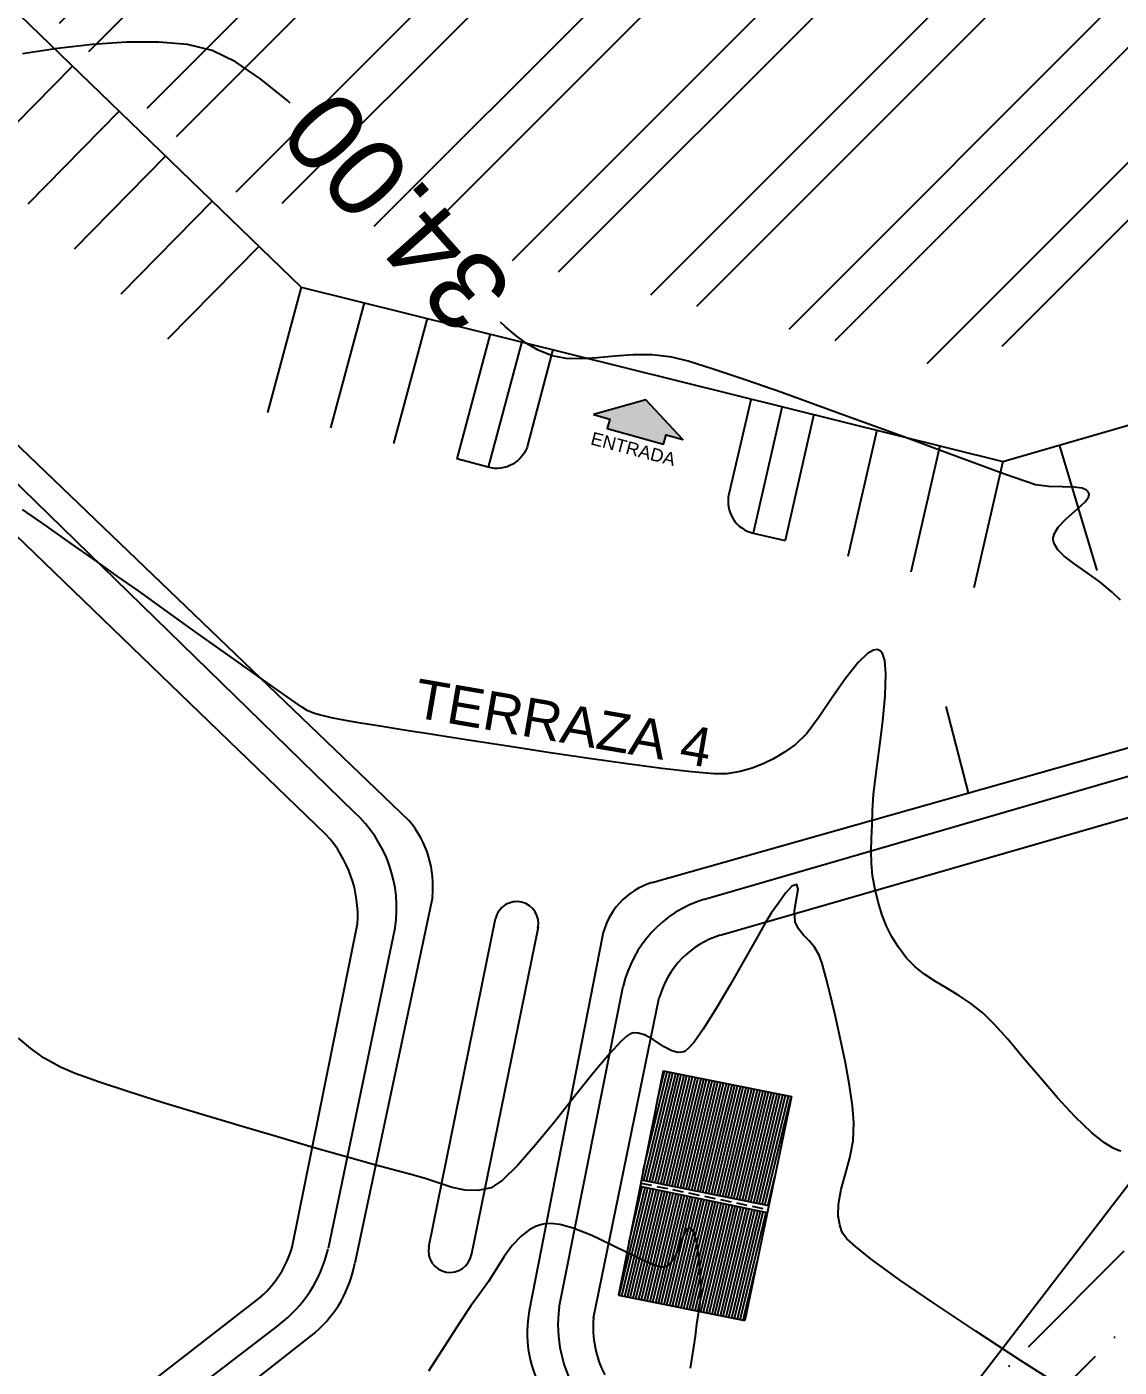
# Model space of a CAD drawing. Header units: millimetres. Extents: x 648844 to 649530, y 1246379 to 1246752.
# Drawn here: x 649150.7 to 649201.1, y 1246486.7 to 1246548.5 of the extents above; entities that cross this region are included whole.
import ezdxf

# ---------------------------------------------------------------- set-up
doc = ezdxf.new("R2010")
doc.units = ezdxf.units.MM
doc.header["$LTSCALE"] = 20
doc.header["$MEASUREMENT"] = 0
doc.linetypes.add('HIDDEN', pattern=[0.375, 0.25, -0.125])
doc.layers.get('0').update_dxf_attribs({"linetype": 'CONTINUOUS'})
for name, color, linetype in [('acera', 8, 'CONTINUOUS'), ('aceras', 3, 'CONTINUOUS'), ('ANDENES-TITO', 2, 'CONTINUOUS'), ('BOULEVARD', 3, 'CONTINUOUS'), ('CONT-MJR2', 9, 'CONTINUOUS'), ('CONT-MNR2', 9, 'CONTINUOUS'), ('POLGENERAL', 4, 'CONTINUOUS'), ('Q01 - CALLES', 127, 'CONTINUOUS'), ('quebrada', 5, 'CONTINUOUS')]:
    doc.layers.add(name, color=color, linetype=linetype)
doc.styles.add('B', font='arial.ttf', dxfattribs={"height": 0.0254})
doc.styles.add('MINIMO', font='arial.ttf', dxfattribs={"height": 3.6})
pattern_1 = [(76.398713952, (-200814.95852, 1757478.32874), (-0.128699390734, 0.031138717275), [])]

# ---------------------------------------------------------------- blocks, each defined once
blk = doc.blocks.new('*U3728')
at = {"layer": 'CONT-MNR2', "elevation": 34, "flags": 128}
for points in [[(646475.534, 1246797.11), (646475.419, 1246797.215), (646474.176, 1246798.223), (646473.001, 1246799.014), (646471.926, 1246799.532), (646470.795, 1246799.809), (646469.465, 1246799.93), (646467.988, 1246799.922), (646466.416, 1246799.811), (646464.799, 1246799.626), (646463.19, 1246799.391)], [(646513.806, 1246774.205), (646513.427, 1246774.581), (646512.864, 1246775.049), (646512.27, 1246775.47), (646511.702, 1246775.861), (646511.216, 1246776.234), (646510.923, 1246776.531), (646510.779, 1246776.757), (646510.726, 1246776.911), (646510.713, 1246776.99), (646510.713, 1246777.085), (646510.764, 1246777.278), (646510.944, 1246777.569), (646511.313, 1246777.954), (646511.837, 1246778.41), (646512.186, 1246778.74), (646512.34, 1246778.958), (646512.368, 1246779.086), (646512.355, 1246779.145), (646512.327, 1246779.198), (646512.241, 1246779.283), (646512.045, 1246779.366), (646511.684, 1246779.415), (646511.122, 1246779.426), (646510.502, 1246779.442), (646509.896, 1246779.529), (646509.405, 1246779.688), (646508.468, 1246780.022), (646507.17, 1246780.497), (646505.594, 1246781.077), (646503.826, 1246781.729), (646501.949, 1246782.418), (646500.047, 1246783.11), (646498.205, 1246783.771), (646496.507, 1246784.365), (646495.037, 1246784.86), (646493.879, 1246785.219), (646493.118, 1246785.409), (646492.214, 1246785.508), (646491.339, 1246785.507), (646490.499, 1246785.449), (646489.7, 1246785.375), (646488.948, 1246785.327), (646488.249, 1246785.346), (646487.608, 1246785.475), (646486.961, 1246785.734), (646486.414, 1246786.046), (646485.926, 1246786.407), (646485.457, 1246786.812), (646485.22, 1246787.025)]]:
    blk.add_lwpolyline(points, dxfattribs=at)
at = {"layer": 'CONT-MNR2', "color": 3, "insert": (646480.449, 1246792.131, 34), "char_height": 3.6, "attachment_point": 5, "rotation": 131.65073, "style": 'MINIMO'}
blk.add_mtext('{34.00}', dxfattribs=at)
blk = doc.blocks.new('*U3741')
at = {"layer": 'CONT-MNR2', "elevation": 36, "flags": 128}
blk.add_lwpolyline([(646511.382, 1246737.781), (646509.205, 1246739.175), (646507.137, 1246740.52), (646505.251, 1246741.774), (646503.622, 1246742.893), (646502.323, 1246743.836), (646501.572, 1246744.435), (646501.202, 1246744.779), (646501.055, 1246744.953), (646501.014, 1246745.023), (646500.955, 1246745.158), (646500.865, 1246745.429), (646500.795, 1246745.834), (646500.803, 1246746.375), (646500.931, 1246747.062), (646501.129, 1246747.77), (646501.336, 1246748.511), (646501.488, 1246749.295), (646501.522, 1246750.132), (646501.449, 1246750.908), (646501.311, 1246751.845), (646501.126, 1246752.882), (646500.909, 1246753.96), (646500.676, 1246755.018), (646500.445, 1246755.996), (646500.231, 1246756.834), (646500.051, 1246757.471), (646499.921, 1246757.849), (646499.709, 1246758.21), (646499.456, 1246758.506), (646499.198, 1246758.776), (646498.972, 1246759.058), (646498.814, 1246759.392), (646498.783, 1246759.909), (646498.877, 1246760.447), (646498.957, 1246760.887), (646498.884, 1246761.112), (646498.651, 1246761.029), (646498.359, 1246760.7), (646498.037, 1246760.246), (646497.712, 1246759.787), (646497.449, 1246759.361), (646497.01, 1246758.588), (646496.45, 1246757.588), (646495.822, 1246756.481), (646495.177, 1246755.389), (646494.571, 1246754.431), (646494.148, 1246753.842), (646493.885, 1246753.546), (646493.743, 1246753.431), (646493.682, 1246753.401), (646493.591, 1246753.377), (646493.407, 1246753.369), (646493.126, 1246753.442), (646492.745, 1246753.645), (646492.258, 1246753.963), (646491.864, 1246754.175), (646491.567, 1246754.26), (646491.368, 1246754.264), (646491.269, 1246754.246), (646491.209, 1246754.223), (646491.059, 1246754.124), (646490.765, 1246753.857), (646490.264, 1246753.313), (646489.503, 1246752.404), (646488.644, 1246751.334), (646487.74, 1246750.206), (646486.849, 1246749.119), (646486.024, 1246748.176), (646485.32, 1246747.478), (646484.794, 1246747.126), (646484.182, 1246746.997), (646483.592, 1246747.018), (646483.003, 1246747.146), (646482.396, 1246747.339), (646481.752, 1246747.556), (646481.05, 1246747.753), (646480.46, 1246747.905), (646479.477, 1246748.173), (646478.178, 1246748.538), (646476.64, 1246748.977), (646474.94, 1246749.47), (646473.154, 1246749.996), (646471.358, 1246750.535), (646469.631, 1246751.064), (646468.047, 1246751.565), (646466.685, 1246752.015), (646465.621, 1246752.394), (646464.932, 1246752.68), (646464.189, 1246753.102), (646463.564, 1246753.555), (646463.008, 1246754.025)], dxfattribs=at)

msp = doc.modelspace()

# ---------------------------------------------------------------- hatches: boundary and pattern name
h = msp.add_hatch()
h.set_pattern_fill('ANSI32', color=6, scale=15, style=0)
h.set_pattern_definition([(45, (-529.555, -3373.943), (-3.977475644, 3.977475644), []), (45, (-526.9034, -3373.943), (-3.977475644, 3.977475644), [])])
h.paths.add_polyline_path([(649171.327, 1246573.472), (649160.805, 1246576.08), (649152.677, 1246583.909), (649134.641, 1246565.627), (649160.21, 1246540.921), (649192.576, 1246532.896), (649226.748, 1246542.762), (649219.331, 1246567.384), (649208.487, 1246564.259), (649197.963, 1246566.868), (649200.742, 1246577.48), (649174.313, 1246584.402)])
h.paths.add_polyline_path([(649166.484, 1246552.692), (649195.989, 1246552.692), (649195.989, 1246558.209), (649166.484, 1246558.209)], flags=24)
h = msp.add_hatch()
h.set_pattern_fill('ANSI36', scale=20, style=0)
h.set_pattern_definition([(45, (-526.4316, -3378.368), (1.3258252147, 4.8613591207), [6.25, -1.25, 0, -1.25])])
h.paths.add_polyline_path([(649188.849, 1246478.708), (649215.221, 1246513.043), (649317.349, 1246513.661), (649322.291, 1246459.304), (649201.507, 1246459.304)])
h.paths.add_polyline_path([(649253.004, 1246474.231), (649282.478, 1246474.231), (649282.478, 1246479.656), (649253.004, 1246479.656)], flags=24)
at = {"layer": 'acera'}
h = msp.add_hatch(dxfattribs=at)
h.set_pattern_fill('ANSI31', color=41, scale=1.059302, angle=31.39871, style=0)
h.set_pattern_definition(pattern_1)
h.paths.add_polyline_path([(649184.9, 1246494.159), (649185.943, 1246499.196), (649180.036, 1246500.381), (649179.028, 1246495.349)])
at = {"layer": 'acera', "true_color": 0xd7b7ad}
h = msp.add_hatch(dxfattribs=at)
h.set_pattern_fill('ANSI31', color=9, scale=1.059302, angle=31.39871, style=0)
h.set_pattern_definition(pattern_1)
h.paths.add_polyline_path([(649178.97, 1246495.06), (649177.965, 1246490.045), (649183.804, 1246488.873), (649184.835, 1246493.846)])
at = {"layer": 'ANDENES-TITO'}
msp.add_hatch(color=0, dxfattribs=at).paths.add_polyline_path([(649176.819, 1246530.625), (649177.577, 1246530.414), (649177.456, 1246529.978), (649180.053, 1246529.256), (649180.174, 1246529.692), (649180.933, 1246529.481), (649179.226, 1246531.312)])
msp.add_hatch(color=0, dxfattribs=at).paths.add_polyline_path([(649176.819, 1246530.625), (649177.577, 1246530.414), (649177.456, 1246529.978), (649180.053, 1246529.256), (649180.174, 1246529.692), (649180.933, 1246529.481), (649179.226, 1246531.312)])

# ---------------------------------------------------------------- linework, layer by layer
for p, q in [((649163.333, 1246536.496), (649137.764, 1246561.202)), ((649195.7, 1246528.471), (649229.872, 1246538.337)), ((649163.333, 1246536.496), (649195.7, 1246528.471)), ((649163.333, 1246536.496), (649195.7, 1246528.471)), ((649182.666, 1246506.634), (649221.935, 1246517.956))]:
    msp.add_line(p, q)
at = {"color": 2}
for p, q in [((649165.792, 1246512.297), (649136.68, 1246540.658)), ((649181.89, 1246508.285), (649221.202, 1246519.674))]:
    msp.add_line(p, q, dxfattribs=at)
at = {"color": 93}
for p, q in [((649168.319, 1246511.9), (649138.039, 1246540.944)), ((649179.518, 1246509.06), (649220.134, 1246520.563))]:
    msp.add_line(p, q, dxfattribs=at)
at = {"color": 7}
for p, q in [((649164.482, 1246511.274), (649135.228, 1246539.482)), ((649188.849, 1246478.708), (649215.221, 1246513.043))]:
    msp.add_line(p, q, dxfattribs=at)
at = {"layer": 'acera'}
for p, q in [((649152.795, 1246546.679), (649148.583, 1246542.405)), ((649154.942, 1246544.604), (649150.73, 1246540.331)), ((649157.089, 1246542.529), (649152.878, 1246538.256)), ((649159.236, 1246540.455), (649155.025, 1246536.181)), ((649161.383, 1246538.38), (649157.172, 1246534.106)), ((649198.31, 1246529.187), (649200.034, 1246523.44))]:
    msp.add_line(p, q, dxfattribs=at)
at = {"layer": 'acera', "color": 10}
msp.add_line((649194.116, 1246513.194), (649193.081, 1246517.168), dxfattribs=at)
at = {"layer": 'acera', "color": 7}
for p, q in [((649180.036, 1246500.381), (649177.965, 1246490.045)), ((649180.036, 1246500.381), (649185.943, 1246499.196)), ((649185.943, 1246499.196), (649183.804, 1246488.873)), ((649184.835, 1246493.846), (649178.97, 1246495.06)), ((649184.9, 1246494.159), (649179.028, 1246495.349)), ((649161.504, 1246490), (649151.684, 1246482.372)), ((649177.965, 1246490.045), (649183.804, 1246488.873))]:
    msp.add_line(p, q, dxfattribs=at)
at = {"layer": 'acera', "color": 1, "linetype": 'HIDDEN', "ltscale": 0.1}
msp.add_line((649179.001, 1246495.213), (649184.866, 1246493.997), dxfattribs=at)
at = {"layer": 'acera', "color": 93}
msp.add_line((649164, 1246488.34), (649151.284, 1246478.372), dxfattribs=at)
at = {"layer": 'acera', "color": 2}
msp.add_line((649162.317, 1246488.678, 32.675), (649151.458, 1246480.398), dxfattribs=at)
at = {"layer": 'acera'}
for points in [[(649163.333, 1246536.496), (649161.791, 1246530.73)], [(649166.24, 1246535.775), (649164.698, 1246530.01)], [(649169.145, 1246535.055), (649167.603, 1246529.289)], [(649189.886, 1246529.906), (649188.552, 1246524.088)], [(649192.791, 1246529.184), (649191.457, 1246523.366)], [(649195.697, 1246528.461), (649194.363, 1246522.644)]]:
    msp.add_lwpolyline(points, dxfattribs=at)
at = {"layer": 'acera', "color": 2}
for centre, radius, start, end in [((649161.771, 1246507.88), 5.973, 351.34992, 47.69219), ((649183.58, 1246503.004), 5.545, 107.75376, 166.67408), ((649158.538, 1246493.608, 31.287), 6.212, 307.46843, 346.53542), ((649181.394, 1246488.699, 31.287), 6.212, 172.7215, 211.78849)]:
    msp.add_arc(centre, radius, start, end, dxfattribs=at)
at = {"layer": 'acera', "color": 93}
for centre, radius, start, end in [((649164.784, 1246508.904), 4.634, 353.62505, 40.28188), ((649180.472, 1246505.878), 3.322, 106.69515, 168.63785), ((649160.431, 1246492.472), 5.46, 310.82304, 350.02011), ((649179.222, 1246488.307), 5.46, 169.23681, 208.43388)]:
    msp.add_arc(centre, radius, start, end, dxfattribs=at)
at = {"layer": 'acera', "color": 7}
for centre, radius, start, end in [((649160.422, 1246507.524), 5.527, 356.13412, 42.72208), ((649183.882, 1246502.631), 4.184, 106.89943, 164.37211), ((649158.411, 1246493.509), 4.678, 311.38755, 344.58714), ((649181.478, 1246488.562), 4.678, 174.66978, 207.86937)]:
    msp.add_arc(centre, radius, start, end, dxfattribs=at)
at = {"layer": 'aceras', "color": 6}
for p, q in [((649173.519, 1246533.997), (649171.962, 1246528.197)), ((649185.525, 1246531.017), (649184.189, 1246525.162))]:
    msp.add_line(p, q, dxfattribs=at)
at = {"layer": 'aceras', "color": 93}
for p, q in [((649169.389, 1246508.39), (649165.808, 1246491.526)), ((649177.215, 1246506.532), (649173.858, 1246489.327))]:
    msp.add_line(p, q, dxfattribs=at)
at = {"layer": 'aceras', "color": 2}
for p, q in [((649164.605, 1246492.21, 32.289), (649167.677, 1246506.981)), ((649175.233, 1246489.486, 32.289), (649178.185, 1246504.282))]:
    msp.add_line(p, q, dxfattribs=at)
at = {"layer": 'aceras', "color": 7}
for points in [[(649172.055, 1246534.35), (649170.513, 1246528.584)], [(649186.985, 1246530.644), (649185.651, 1246524.826)]]:
    msp.add_lwpolyline(points, dxfattribs=at)
for points in [[(649174.95, 1246533.632), (649173.799, 1246529.259, -0.414214), (649171.962, 1246528.197), (649170.513, 1246528.584)], [(649184.089, 1246531.363), (649183.062, 1246526.959, 0.414214), (649184.189, 1246525.162), (649185.651, 1246524.826)]]:
    msp.add_lwpolyline(points, format="xyb", dxfattribs=at)
at = {"layer": 'ANDENES-TITO'}
msp.add_lwpolyline([(649176.819, 1246530.625), (649177.577, 1246530.414), (649177.456, 1246529.978), (649180.053, 1246529.256), (649180.174, 1246529.692), (649180.933, 1246529.481), (649179.226, 1246531.312), (649176.819, 1246530.625)], dxfattribs=at)
msp.add_lwpolyline([(649176.819, 1246530.625), (649177.577, 1246530.414), (649177.456, 1246529.978), (649180.053, 1246529.256), (649180.174, 1246529.692), (649180.933, 1246529.481), (649179.226, 1246531.312), (649176.819, 1246530.625)], dxfattribs=at)
at = {"layer": 'BOULEVARD', "color": 45}
for p, q in [((649169.225, 1246492.276), (649172.307, 1246507.402)), ((649174.266, 1246507.003), (649171.185, 1246491.877))]:
    msp.add_line(p, q, dxfattribs=at)
for centre, start, end in [((649173.282, 1246507.182), 77.29077, 167.29077), ((649173.282, 1246507.182), 347.29077, 77.29077), ((649170.209, 1246492.097), 169.67891, 259.67891), ((649170.209, 1246492.097), 259.67891, 349.67891)]:
    msp.add_arc(centre, 1, start, end, dxfattribs=at)
at = {"layer": 'CONT-MJR2', "elevation": 35, "flags": 128}
msp.add_lwpolyline([(649201.143, 1246496.676), (649201.025, 1246496.712), (649200.777, 1246496.821), (649200.375, 1246497.067), (649199.794, 1246497.53), (649199.019, 1246498.275), (649198.215, 1246499.144), (649197.412, 1246500.071), (649196.639, 1246500.991), (649195.925, 1246501.836), (649195.299, 1246502.542), (649194.79, 1246503.041), (649194.224, 1246503.482), (649193.662, 1246503.856), (649193.115, 1246504.188), (649192.591, 1246504.503), (649192.101, 1246504.824), (649191.653, 1246505.177), (649191.258, 1246505.584), (649190.876, 1246506.085), (649190.572, 1246506.567), (649190.329, 1246507.052), (649190.132, 1246507.56), (649189.962, 1246508.114), (649189.804, 1246508.735), (649189.686, 1246509.364), (649189.631, 1246509.947), (649189.621, 1246510.514), (649189.639, 1246511.092), (649189.664, 1246511.711), (649189.678, 1246512.399), (649189.728, 1246513.122), (649189.851, 1246514.119), (649190.007, 1246515.283), (649190.161, 1246516.503), (649190.272, 1246517.671), (649190.305, 1246518.679), (649190.248, 1246519.296), (649190.145, 1246519.611), (649190.042, 1246519.739), (649189.98, 1246519.775), (649189.902, 1246519.795), (649189.733, 1246519.776), (649189.449, 1246519.618), (649189.024, 1246519.206), (649188.442, 1246518.461), (649187.831, 1246517.582), (649187.223, 1246516.697), (649186.649, 1246515.937), (649186.14, 1246515.43), (649185.619, 1246515.07), (649185.127, 1246514.77), (649184.642, 1246514.526), (649184.137, 1246514.332), (649183.589, 1246514.184), (649182.974, 1246514.077), (649182.371, 1246514.077), (649181.34, 1246514.165), (649179.976, 1246514.323), (649178.374, 1246514.533), (649176.627, 1246514.779), (649174.829, 1246515.044), (649173.074, 1246515.31), (649171.458, 1246515.56), (649170.073, 1246515.777), (649169.014, 1246515.944), (649168.375, 1246516.044), (649167.63, 1246516.158), (649166.883, 1246516.276), (649166.177, 1246516.391), (649165.554, 1246516.497), (649165.059, 1246516.586), (649164.734, 1246516.653), (649164.428, 1246516.722), (649164.164, 1246516.787), (649163.907, 1246516.869), (649163.624, 1246516.993), (649163.36, 1246517.157), (649162.845, 1246517.509), (649162.122, 1246518.016), (649161.233, 1246518.645), (649160.223, 1246519.364), (649159.135, 1246520.142), (649158.011, 1246520.945), (649156.896, 1246521.742), (649155.832, 1246522.5), (649154.863, 1246523.187), (649153.811, 1246523.928), (649152.703, 1246524.707), (649151.582, 1246525.493), (649150.493, 1246526.257)], dxfattribs=at)
at = {"layer": 'CONT-MNR2', "elevation": 37, "flags": 128}
msp.add_lwpolyline([(649181.289, 1246486.687), (649181.445, 1246487.651), (649181.518, 1246488.157), (649181.587, 1246488.707), (649181.664, 1246489.187), (649181.731, 1246489.641), (649181.771, 1246490.118), (649181.767, 1246490.665), (649181.728, 1246491.296), (649181.668, 1246491.943), (649181.576, 1246492.521), (649181.472, 1246492.876), (649181.374, 1246493.053), (649181.297, 1246493.117), (649181.256, 1246493.131), (649181.214, 1246493.131), (649181.135, 1246493.087), (649181.025, 1246492.928), (649180.884, 1246492.594), (649180.692, 1246492.088), (649180.505, 1246491.705), (649180.335, 1246491.481), (649180.202, 1246491.38), (649180.13, 1246491.347), (649180.078, 1246491.336), (649179.942, 1246491.343), (649179.666, 1246491.417), (649179.186, 1246491.614), (649178.446, 1246491.97), (649177.61, 1246492.386), (649176.736, 1246492.795), (649175.885, 1246493.131), (649175.262, 1246493.303), (649174.849, 1246493.353), (649174.606, 1246493.34), (649174.496, 1246493.319), (649174.377, 1246493.286), (649174.152, 1246493.203), (649173.844, 1246493.041), (649173.479, 1246492.763), (649173.076, 1246492.331), (649172.708, 1246491.825), (649172.349, 1246491.267), (649171.972, 1246490.678), (649171.551, 1246490.081), (649171.171, 1246489.547), (649170.631, 1246488.74), (649169.966, 1246487.718), (649169.212, 1246486.54)], dxfattribs=at)
at = {"layer": 'POLGENERAL', "color": 7}
for p, q in [((649162.918, 1246492.258), (649165.937, 1246507.152)), ((649176.82, 1246488.997), (649179.853, 1246503.758))]:
    msp.add_line(p, q, dxfattribs=at)

# ---------------------------------------------------------------- block references
at = {"layer": 'CONT-MNR2'}
for name in ['*U3728', '*U3741']:
    msp.add_blockref(name, (2687.306, -252.134), dxfattribs=at)

# ---------------------------------------------------------------- texts
at = {"layer": 'Q01 - CALLES', "color": 5, "style": 'B'}
msp.add_text('ENTRADA', height=0.5982, rotation=345.32712, dxfattribs=at).set_placement((649176.646, 1246529.261))
at = {"layer": 'quebrada', "color": 10, "linetype": 'HIDDEN', "ltscale": 2, "style": 'MINIMO'}
msp.add_text('TERRAZA 4', height=1.8, rotation=350.25043, dxfattribs=at).set_placement((649168.46, 1246516.696))

doc.saveas('drawing.dxf')
